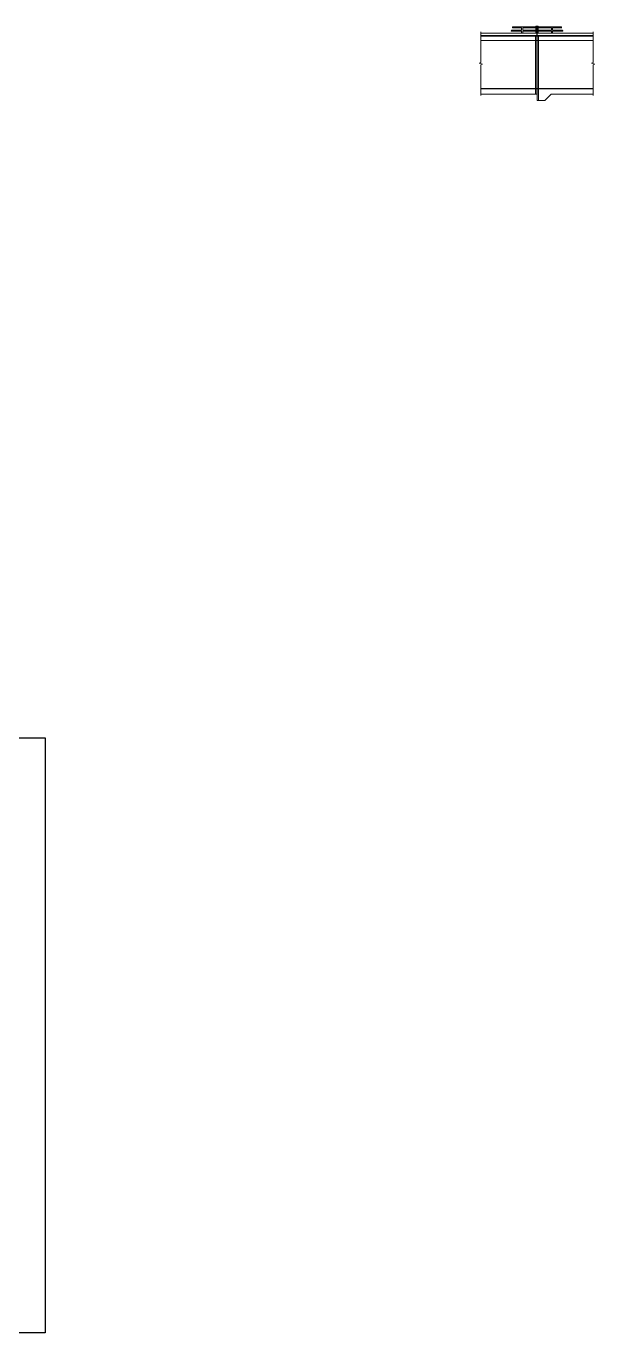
# Model space of a CAD drawing. Extents: x 2542500 to 2835796, y -294794 to -159040.
# Drawn here: x 2781311 to 2835796, y -286124 to -160824 of the extents above; entities that cross this region are included whole.
import ezdxf

# ---------------------------------------------------------------- set-up
doc = ezdxf.new("R2010")
doc.units = 0
doc.header["$LTSCALE"] = 8
doc.header["$MEASUREMENT"] = 0
doc.linetypes.add('HIDDEN', pattern=[0.375, 0.25, -0.125])
doc.layers.get('0').update_dxf_attribs({"color": 22, "linetype": 'CONTINUOUS'})
doc.layers.add('HANDRAIL', color=92, linetype='CONTINUOUS', lineweight=15)
doc.layers.add('R_DASHED', color=183, linetype='HIDDEN', lineweight=9)

msp = doc.modelspace()

# ---------------------------------------------------------------- linework, layer by layer
at = {"lineweight": 13, "ltscale": 0.13, "flags": 128}
for points in [[(2824883, -167488.8), (2824883, -164541.7), (2825037.6, -164485.4), (2824728.5, -164372.9), (2824883, -164316.7), (2824883, -161385.8)], [(2835641.2, -167488.8), (2835641.2, -164541.7), (2835795.7, -164485.4), (2835486.6, -164372.9), (2835641.2, -164316.7), (2835641.2, -161385.8)], [(2824883, -161723.8), (2830248.5, -161723.8)], [(2824883, -161723.8), (2830248.5, -161723.8)], [(2830248.5, -161798.8), (2824883, -161798.8)], [(2824883, -161798.8), (2830248.5, -161798.8)], [(2830248.5, -162198.8), (2824883, -162198.8)], [(2824883, -162198.8), (2830248.5, -162198.8)], [(2830248.5, -161723.8), (2830248.5, -167338.8)], [(2830268.5, -161723.8), (2830268.5, -167938.8)], [(2830268.5, -161723.8), (2835641.2, -161723.8)], [(2835641.2, -161798.8), (2830268.5, -161798.8)], [(2835641.2, -162198.8), (2830268.5, -162198.8)], [(2824883, -166798.8), (2830248.5, -166798.8)], [(2824883, -166838.8), (2830248.5, -166838.8)], [(2824883, -167338.8), (2830248.5, -167338.8)], [(2835641.2, -166798.8), (2830268.5, -166798.8)], [(2835641.2, -166838.8), (2830268.5, -166838.8)], [(2831608.5, -167338.8), (2831008.5, -167938.8)], [(2835641.2, -167338.8), (2831608.5, -167338.8)], [(2831008.5, -167938.8), (2830268.5, -167938.8)]]:
    msp.add_lwpolyline(points, dxfattribs=at)
at = {"color": 4}
msp.add_lwpolyline([(2675542.4, -229055.3), (2783118, -229055.3), (2783118, -286123.7), (2675542.4, -286123.7)], close=True, dxfattribs=at)
at = {"layer": 'HANDRAIL', "flags": 128}
for points in [[(2824883, -161498.8), (2830248.5, -161498.8)], [(2827781.4, -161298.8), (2828782.5, -161298.8)], [(2827806.7, -161198.8), (2828782.5, -161198.8)], [(2827893.5, -160998.8), (2828782.5, -160998.8)], [(2827918.7, -160898.8), (2830148.5, -160898.8)], [(2828782.5, -160998.8), (2828782.5, -161198.8)], [(2828782.5, -161298.8), (2828782.5, -161498.8)], [(2828882.5, -160998.8), (2830148.5, -160998.8)], [(2828882.5, -160998.8), (2828882.5, -161198.8)], [(2828882.5, -161198.8), (2830148.5, -161198.8)], [(2828882.5, -161298.8), (2830148.5, -161298.8)], [(2828882.5, -161298.8), (2828882.5, -161498.8)], [(2830148.5, -160823.8), (2830248.5, -160823.8)], [(2830148.5, -160823.8), (2830148.5, -161498.8)], [(2830248.5, -161723.8), (2830248.5, -160823.8)], [(2830268.5, -161723.8), (2830268.5, -160823.8)], [(2830368.5, -160823.8), (2830268.5, -160823.8)], [(2830268.5, -161498.8), (2835641.2, -161498.8)], [(2830368.5, -160823.8), (2830368.5, -161498.8)], [(2832598.3, -160898.8), (2830368.5, -160898.8)], [(2831634.5, -160998.8), (2830368.5, -160998.8)], [(2831634.5, -161198.8), (2830368.5, -161198.8)], [(2831634.5, -161298.8), (2830368.5, -161298.8)], [(2831634.5, -160998.8), (2831634.5, -161198.8)], [(2831634.5, -161298.8), (2831634.5, -161498.8)], [(2832623.6, -160998.8), (2831734.5, -160998.8)], [(2831734.5, -160998.8), (2831734.5, -161198.8)], [(2832710.4, -161198.8), (2831734.5, -161198.8)], [(2832735.6, -161298.8), (2831734.5, -161298.8)], [(2831734.5, -161298.8), (2831734.5, -161498.8)]]:
    msp.add_lwpolyline(points, dxfattribs=at)
at = {"layer": 'HANDRAIL'}
for points in [[(2827806.7, -161198.8), (2827806.4, -161202.3), (2827806.2, -161205.8), (2827806.3, -161207.6), (2827806.4, -161209.5), (2827806.7, -161211.8), (2827806.9, -161213.2), (2827808.8, -161220.8), (2827809.2, -161222.7), (2827809.5, -161224.5), (2827809.5, -161226.3), (2827809.4, -161228), (2827809.2, -161228.9), (2827809, -161229.7), (2827808.7, -161230.5), (2827808.3, -161231.3), (2827807.8, -161232.1), (2827807.3, -161232.7), (2827806.6, -161233.5), (2827805.9, -161234.2), (2827802.7, -161236.9), (2827801.2, -161238.1), (2827800.6, -161238.8), (2827800.1, -161239.4), (2827799.8, -161240), (2827799.5, -161240.7), (2827799.5, -161241.2), (2827799.7, -161242), (2827800, -161242.7), (2827800.4, -161243.4), (2827801, -161244.2), (2827801.7, -161244.9), (2827803.2, -161246.3), (2827804.8, -161247.7), (2827806.2, -161249.1), (2827806.8, -161249.8), (2827807.4, -161250.5), (2827807.8, -161251.2), (2827808, -161251.7), (2827808.1, -161252.4), (2827808, -161253), (2827807.8, -161253.6), (2827807.5, -161254.2), (2827807, -161254.7), (2827806.5, -161255.3), (2827805.8, -161255.8), (2827805.1, -161256.4), (2827803.4, -161257.4), (2827801.5, -161258.5), (2827799.6, -161259.7), (2827797.6, -161260.9), (2827795.8, -161262.1), (2827795, -161262.8), (2827794.3, -161263.4), (2827793.6, -161264.2), (2827793, -161264.9), (2827791.9, -161266.4), (2827791.1, -161268), (2827790.5, -161269.7), (2827790, -161271.4), (2827789, -161275.2), (2827787.2, -161281.8), (2827786.2, -161285.2), (2827783.8, -161292), (2827781.4, -161298.8)], [(2827918.7, -160898.8), (2827918.5, -160902.3), (2827918.3, -160905.8), (2827918.3, -160907.6), (2827918.5, -160909.5), (2827918.8, -160911.8), (2827919, -160913.2), (2827920.9, -160920.8), (2827921.3, -160922.7), (2827921.5, -160924.5), (2827921.6, -160926.3), (2827921.5, -160928), (2827921.3, -160928.9), (2827921.1, -160929.7), (2827920.8, -160930.5), (2827920.4, -160931.3), (2827919.9, -160932.1), (2827919.4, -160932.7), (2827918.7, -160933.5), (2827917.9, -160934.2), (2827914.7, -160936.9), (2827913.3, -160938.1), (2827912.7, -160938.8), (2827912.2, -160939.4), (2827911.8, -160940), (2827911.6, -160940.7), (2827911.6, -160941.2), (2827911.7, -160942), (2827912, -160942.7), (2827912.5, -160943.4), (2827913.1, -160944.2), (2827913.7, -160944.9), (2827915.2, -160946.3), (2827916.8, -160947.7), (2827918.3, -160949.1), (2827918.9, -160949.8), (2827919.5, -160950.5), (2827919.9, -160951.2), (2827920.1, -160951.7), (2827920.2, -160952.4), (2827920.1, -160953), (2827919.9, -160953.6), (2827919.6, -160954.2), (2827919.1, -160954.7), (2827918.5, -160955.3), (2827917.9, -160955.8), (2827917.1, -160956.4), (2827915.4, -160957.4), (2827913.6, -160958.5), (2827911.6, -160959.7), (2827909.7, -160960.9), (2827907.9, -160962.1), (2827907.1, -160962.8), (2827906.3, -160963.4), (2827905.6, -160964.2), (2827905, -160964.9), (2827904, -160966.4), (2827903.2, -160968), (2827902.6, -160969.7), (2827902, -160971.4), (2827901.1, -160975.2), (2827899.3, -160981.8), (2827898.2, -160985.2), (2827895.9, -160992), (2827893.5, -160998.8)], [(2832598.3, -160898.8), (2832598.6, -160902.3), (2832598.7, -160905.8), (2832598.7, -160907.6), (2832598.6, -160909.5), (2832598.3, -160911.8), (2832598, -160913.2), (2832596.1, -160920.8), (2832595.8, -160922.7), (2832595.5, -160924.5), (2832595.4, -160926.3), (2832595.6, -160928), (2832595.7, -160928.9), (2832595.9, -160929.7), (2832596.3, -160930.5), (2832596.6, -160931.3), (2832597.1, -160932.1), (2832597.6, -160932.7), (2832598.4, -160933.5), (2832599.1, -160934.2), (2832602.3, -160936.9), (2832603.7, -160938.1), (2832604.3, -160938.8), (2832604.8, -160939.4), (2832605.2, -160940), (2832605.4, -160940.7), (2832605.5, -160941.2), (2832605.3, -160942), (2832605, -160942.7), (2832604.5, -160943.4), (2832604, -160944.2), (2832603.3, -160944.9), (2832601.8, -160946.3), (2832600.2, -160947.7), (2832598.7, -160949.1), (2832598.1, -160949.8), (2832597.6, -160950.5), (2832597.2, -160951.2), (2832597, -160951.7), (2832596.8, -160952.4), (2832596.9, -160953), (2832597.1, -160953.6), (2832597.5, -160954.2), (2832597.9, -160954.7), (2832598.5, -160955.3), (2832599.2, -160955.8), (2832599.9, -160956.4), (2832601.6, -160957.4), (2832603.5, -160958.5), (2832605.4, -160959.7), (2832607.3, -160960.9), (2832609.1, -160962.1), (2832610, -160962.8), (2832610.7, -160963.4), (2832611.4, -160964.2), (2832612, -160964.9), (2832613, -160966.4), (2832613.8, -160968), (2832614.5, -160969.7), (2832615, -160971.4), (2832615.9, -160975.2), (2832617.7, -160981.8), (2832618.8, -160985.2), (2832621.1, -160992), (2832623.6, -160998.8)], [(2832710.4, -161198.8), (2832710.6, -161202.3), (2832710.8, -161205.8), (2832710.8, -161207.6), (2832710.7, -161209.5), (2832710.4, -161211.8), (2832710.1, -161213.2), (2832708.2, -161220.8), (2832707.8, -161222.7), (2832707.6, -161224.5), (2832707.5, -161226.3), (2832707.6, -161228), (2832707.8, -161228.9), (2832708, -161229.7), (2832708.3, -161230.5), (2832708.7, -161231.3), (2832709.2, -161232.1), (2832709.7, -161232.7), (2832710.4, -161233.5), (2832711.2, -161234.2), (2832714.4, -161236.9), (2832715.8, -161238.1), (2832716.4, -161238.8), (2832716.9, -161239.4), (2832717.3, -161240), (2832717.5, -161240.7), (2832717.5, -161241.2), (2832717.4, -161242), (2832717.1, -161242.7), (2832716.6, -161243.4), (2832716, -161244.2), (2832715.4, -161244.9), (2832713.9, -161246.3), (2832712.3, -161247.7), (2832710.8, -161249.1), (2832710.2, -161249.8), (2832709.7, -161250.5), (2832709.3, -161251.2), (2832709, -161251.7), (2832708.9, -161252.4), (2832709, -161253), (2832709.2, -161253.6), (2832709.5, -161254.2), (2832710, -161254.7), (2832710.6, -161255.3), (2832711.2, -161255.8), (2832712, -161256.4), (2832713.7, -161257.4), (2832715.5, -161258.5), (2832717.5, -161259.7), (2832719.4, -161260.9), (2832721.2, -161262.1), (2832722, -161262.8), (2832722.8, -161263.4), (2832723.5, -161264.2), (2832724.1, -161264.9), (2832725.1, -161266.4), (2832725.9, -161268), (2832726.6, -161269.7), (2832727.1, -161271.4), (2832728, -161275.2), (2832729.8, -161281.8), (2832730.9, -161285.2), (2832733.2, -161292), (2832735.6, -161298.8)]]:
    msp.add_lwpolyline(points, dxfattribs=at)
at = {"layer": 'R_DASHED', "flags": 128}
msp.add_lwpolyline([(2830108.5, -167338.8), (2830108.5, -161723.8), (2830408.5, -161723.8), (2830408.5, -167938.8), (2830268.5, -167938.8)], dxfattribs=at)

doc.saveas('drawing.dxf')
